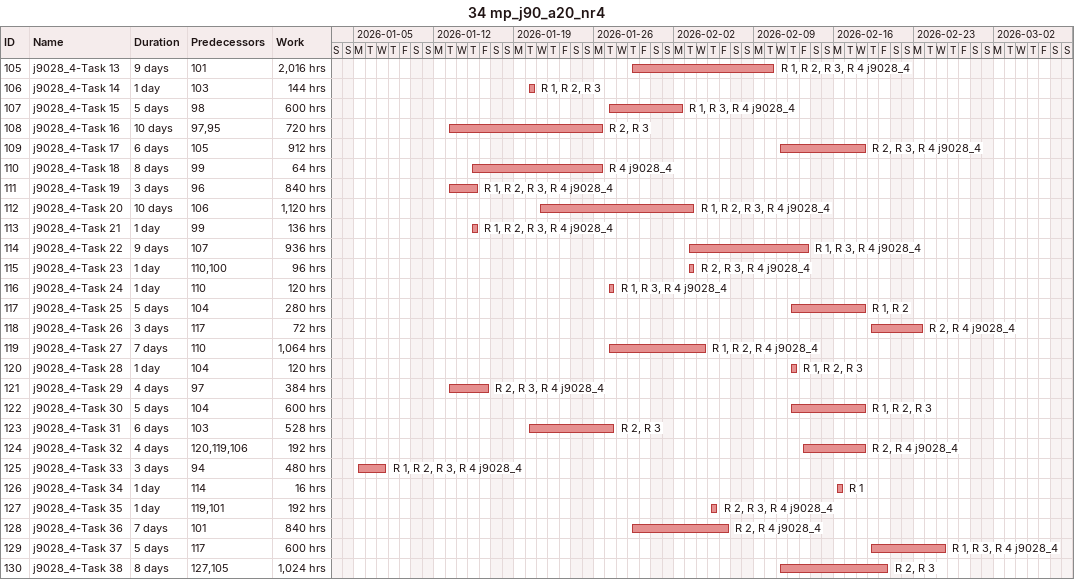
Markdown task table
34 mp_j90_a20_nr4

| ID | Task | Duration | Start | Finish | Predecessors | Resources | Work (h) |
|---|---|---|---|---|---|---|---|
| 105 | j9028_4-Task 13 | 9d | 2026-01-29 | 2026-02-10 | 101 | R 1, R 2, R 3, R 4 j9028_4 | 2016 |
| 106 | j9028_4-Task 14 | 1d | 2026-01-20 | 2026-01-20 | 103 | R 1, R 2, R 3 | 144 |
| 107 | j9028_4-Task 15 | 5d | 2026-01-27 | 2026-02-02 | 98 | R 1, R 3, R 4 j9028_4 | 600 |
| 108 | j9028_4-Task 16 | 10d | 2026-01-13 | 2026-01-26 | 97, 95 | R 2, R 3 | 720 |
| 109 | j9028_4-Task 17 | 6d | 2026-02-11 | 2026-02-18 | 105 | R 2, R 3, R 4 j9028_4 | 912 |
| 110 | j9028_4-Task 18 | 8d | 2026-01-15 | 2026-01-26 | 99 | R 4 j9028_4 | 64 |
| 111 | j9028_4-Task 19 | 3d | 2026-01-13 | 2026-01-15 | 96 | R 1, R 2, R 3, R 4 j9028_4 | 840 |
| 112 | j9028_4-Task 20 | 10d | 2026-01-21 | 2026-02-03 | 106 | R 1, R 2, R 3, R 4 j9028_4 | 1120 |
| 113 | j9028_4-Task 21 | 1d | 2026-01-15 | 2026-01-15 | 99 | R 1, R 2, R 3, R 4 j9028_4 | 136 |
| 114 | j9028_4-Task 22 | 9d | 2026-02-03 | 2026-02-13 | 107 | R 1, R 3, R 4 j9028_4 | 936 |
| 115 | j9028_4-Task 23 | 1d | 2026-02-03 | 2026-02-03 | 110, 100 | R 2, R 3, R 4 j9028_4 | 96 |
| 116 | j9028_4-Task 24 | 1d | 2026-01-27 | 2026-01-27 | 110 | R 1, R 3, R 4 j9028_4 | 120 |
| 117 | j9028_4-Task 25 | 5d | 2026-02-12 | 2026-02-18 | 104 | R 1, R 2 | 280 |
| 118 | j9028_4-Task 26 | 3d | 2026-02-19 | 2026-02-23 | 117 | R 2, R 4 j9028_4 | 72 |
| 119 | j9028_4-Task 27 | 7d | 2026-01-27 | 2026-02-04 | 110 | R 1, R 2, R 4 j9028_4 | 1064 |
| 120 | j9028_4-Task 28 | 1d | 2026-02-12 | 2026-02-12 | 104 | R 1, R 2, R 3 | 120 |
| 121 | j9028_4-Task 29 | 4d | 2026-01-13 | 2026-01-16 | 97 | R 2, R 3, R 4 j9028_4 | 384 |
| 122 | j9028_4-Task 30 | 5d | 2026-02-12 | 2026-02-18 | 104 | R 1, R 2, R 3 | 600 |
| 123 | j9028_4-Task 31 | 6d | 2026-01-20 | 2026-01-27 | 103 | R 2, R 3 | 528 |
| 124 | j9028_4-Task 32 | 4d | 2026-02-13 | 2026-02-18 | 120, 119, 106 | R 2, R 4 j9028_4 | 192 |
| 125 | j9028_4-Task 33 | 3d | 2026-01-05 | 2026-01-07 | 94 | R 1, R 2, R 3, R 4 j9028_4 | 480 |
| 126 | j9028_4-Task 34 | 1d | 2026-02-16 | 2026-02-16 | 114 | R 1 | 16 |
| 127 | j9028_4-Task 35 | 1d | 2026-02-05 | 2026-02-05 | 119, 101 | R 2, R 3, R 4 j9028_4 | 192 |
| 128 | j9028_4-Task 36 | 7d | 2026-01-29 | 2026-02-06 | 101 | R 2, R 4 j9028_4 | 840 |
| 129 | j9028_4-Task 37 | 5d | 2026-02-19 | 2026-02-25 | 117 | R 1, R 3, R 4 j9028_4 | 600 |
| 130 | j9028_4-Task 38 | 8d | 2026-02-11 | 2026-02-20 | 127, 105 | R 2, R 3 | 1024 |
